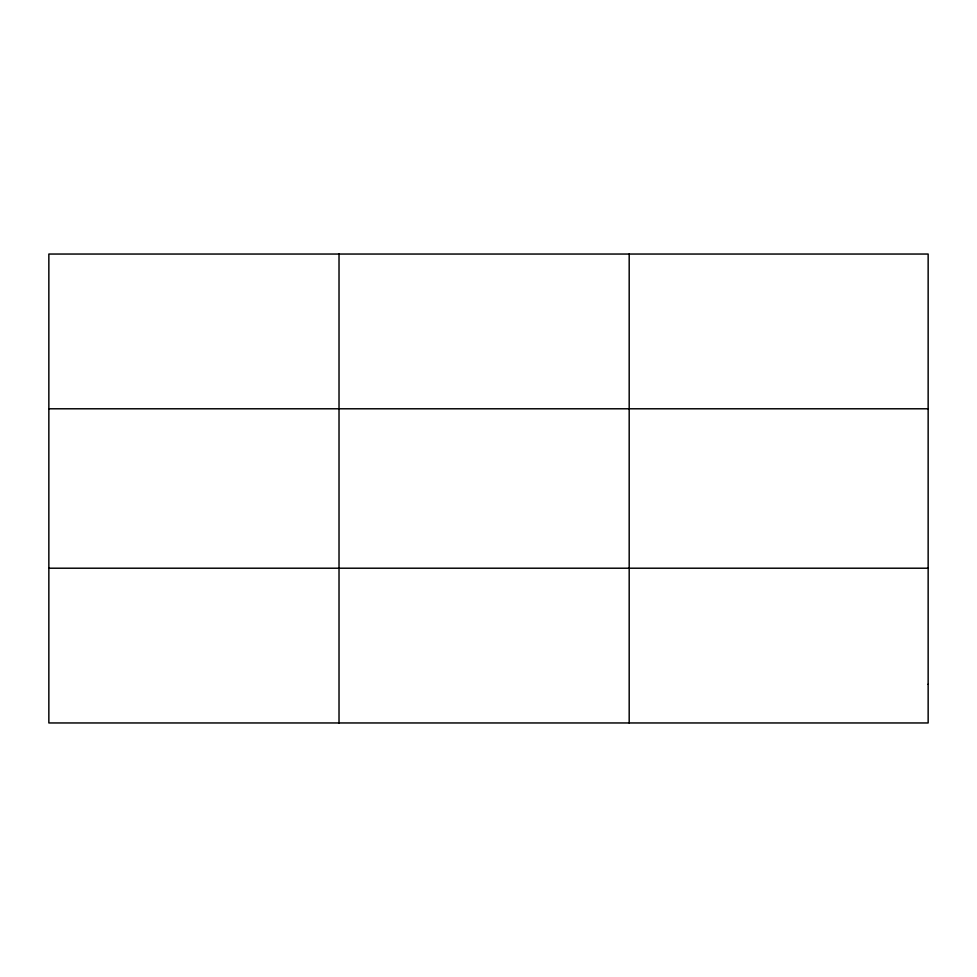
<?xml version="1.0" encoding="UTF-8"?>
<svg xmlns="http://www.w3.org/2000/svg" width="977" height="977" viewBox="0 0 977 977"><rect width="100%" height="100%" fill="white"/><g stroke="black" fill="none" stroke-linecap="round" stroke-linejoin="round"><path stroke-width="1.47" d="M339.019 254.044L339.019 722.956M629.188 254.044L629.188 722.956M48.85 408.789L928.15 408.789M48.85 568.211L928.15 568.211M928.15 684.266L928.15 722.956L48.85 722.956L48.85 254.044L928.15 254.044L928.15 684.266"/></g></svg>
